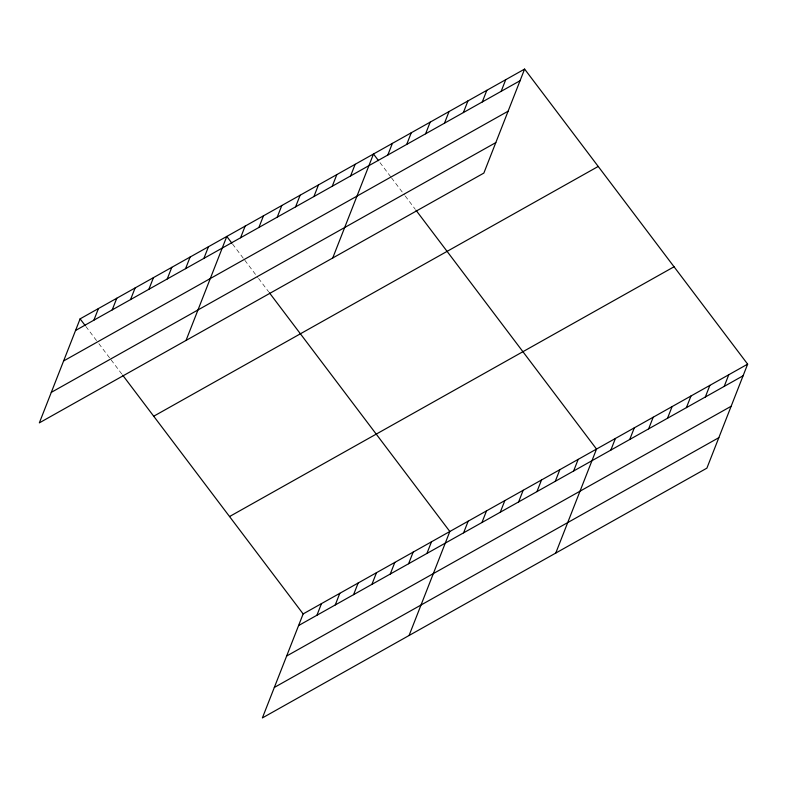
<?xml version="1.0" encoding="UTF-8"?>
<svg xmlns="http://www.w3.org/2000/svg" width="787" height="787" viewBox="0 0 787 787"><rect width="100%" height="100%" fill="white"/><g stroke="black" fill="none" stroke-linecap="round" stroke-linejoin="round"><path stroke-width="0.59" stroke-dasharray="3.94 2.95" d="M379.983 162.594L390.805 176.908M391.523 177.872L404.508 195.048M405.236 196.002L415.339 209.372M232.568 244.059L244.118 259.336M244.836 260.29L257.821 277.477M258.549 278.431L268.652 291.79M85.881 326.487L98.149 342.719M98.867 343.673L110.416 358.941M111.134 359.895L121.955 374.219"/><path stroke-width="1.18" d="M524.614 69.079L80.107 318.853L39.35 422.855L483.857 173.081L524.614 69.079L747.65 364.145L706.893 468.147L262.386 717.921L303.143 613.919L747.65 364.145M93.879 320.181L98.444 308.543M112.216 309.881L116.781 298.243M130.553 299.581L135.118 287.944M148.891 289.272L153.455 277.634M167.228 278.972L171.792 267.334M185.565 268.672L190.12 257.034M203.902 258.362L208.457 246.725M186.037 340.427L226.794 236.425L231.85 243.104M240.576 237.763L245.131 226.125M258.903 227.453L263.468 215.815M277.24 217.153L281.805 205.515M295.578 206.853L300.142 195.215M313.915 196.553L318.479 184.906M332.252 186.244L336.816 174.606M350.589 175.944L355.153 164.306M332.724 258.008L373.481 154.006L378.537 160.686M387.814 155.029L392.379 143.382M406.712 144.405L411.267 132.767M425.6 133.79L430.164 122.152M444.488 123.175L449.052 111.538M463.386 112.561L467.94 100.923M482.274 101.946L486.838 90.308M501.162 91.331L505.726 79.694M316.915 615.257L321.48 603.619M335.252 604.947L339.807 593.309M353.589 594.647L358.144 583.01M371.926 584.347L376.481 572.71M390.254 574.038L394.818 562.4M408.591 563.738L413.155 552.1M426.928 553.438L431.492 541.8M409.073 635.493L449.83 531.491L269.37 292.744M463.602 532.829L468.167 521.191M481.939 522.529L486.504 510.891M500.276 512.219L504.841 500.581M518.613 501.919L523.168 490.281M536.95 491.619L541.505 479.981M555.288 481.319L559.842 469.672M573.615 471.01L578.179 459.372M555.76 553.074L596.516 449.072L416.057 210.326M610.85 450.095L615.404 438.457M629.738 439.48L634.302 427.843M648.626 428.866L653.19 417.228M667.524 418.251L672.078 406.613M686.412 407.636L690.976 395.999M705.309 397.022L709.864 385.384M724.197 386.407L728.762 374.76M75.542 330.491L520.059 80.717M63.599 360.967L508.117 111.193M51.293 392.369L495.81 142.604M153.711 416.225L598.218 166.451M229.538 516.547L674.046 266.773M298.578 625.557L743.085 375.783M286.635 656.033L731.143 406.269M274.329 687.444L718.836 437.67M80.107 318.853L85.163 325.533M122.683 375.173L303.143 613.919"/></g></svg>
